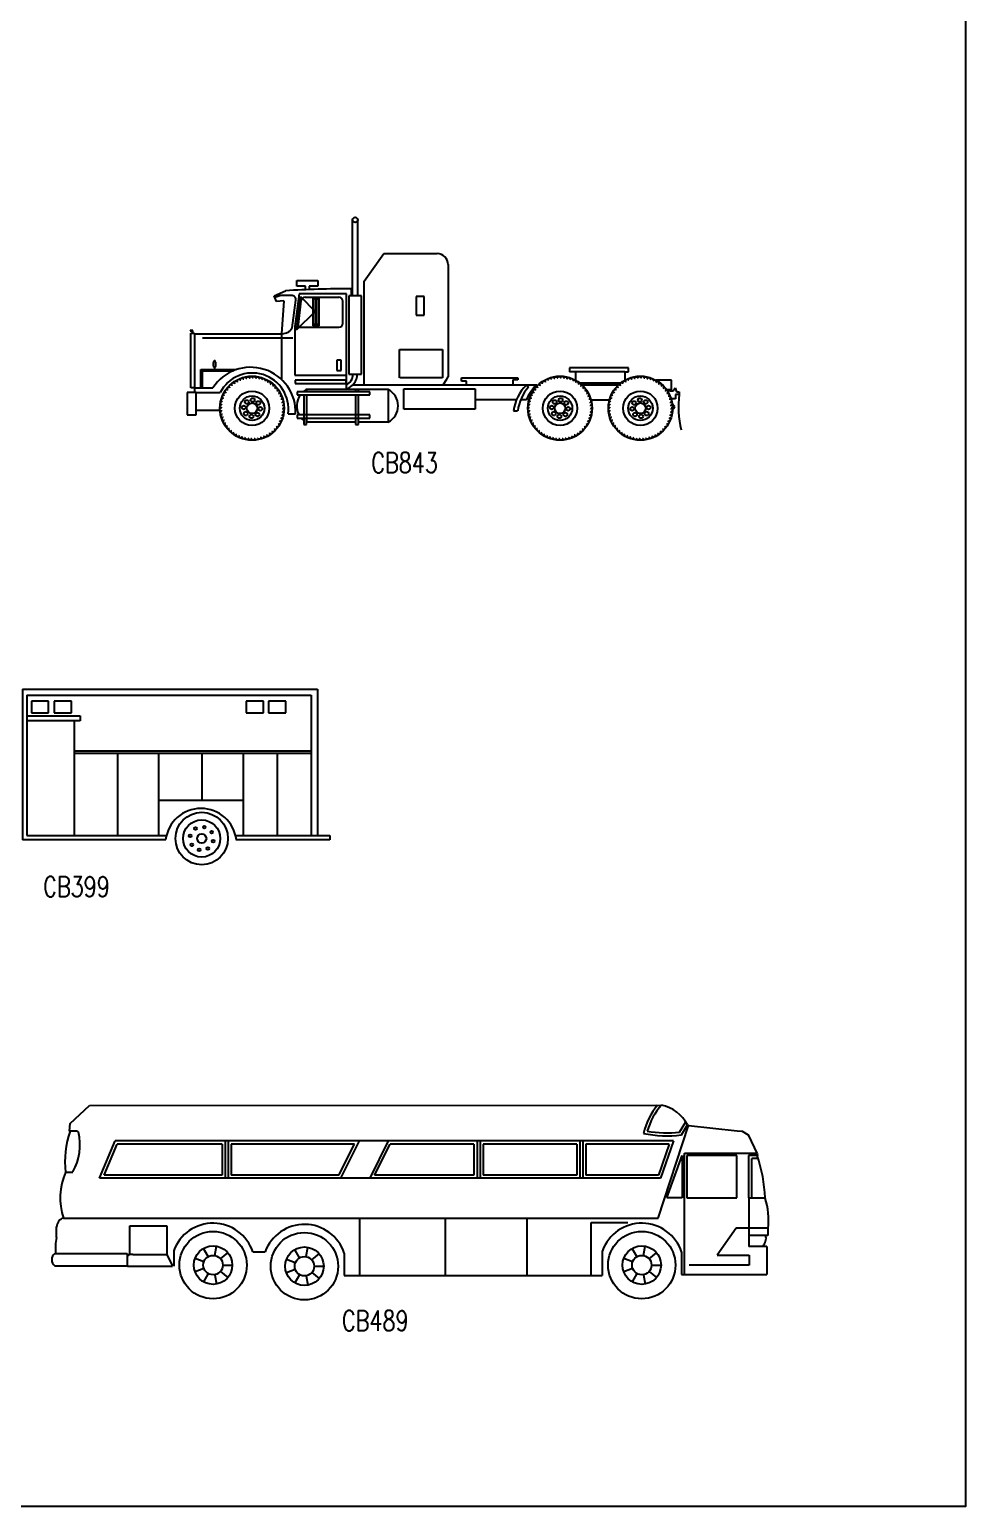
# Model space of a CAD drawing. Extents: x 2 to 154, y 3 to 64.
# Drawn here: x 84.99 to 102.28, y 2.8 to 30.09 of the extents above; entities that cross this region are included whole.
import ezdxf
from ezdxf.enums import TextEntityAlignment as Align

# ---------------------------------------------------------------- set-up
doc = ezdxf.new("R2010")
doc.units = 0
doc.header["$LTSCALE"] = 1000
doc.header["$MEASUREMENT"] = 0
doc.layers.get('0').update_dxf_attribs({"linetype": 'CONTINUOUS'})
doc.styles.add('L', font='ROMANS.SHX', dxfattribs={"height": 250})

# ---------------------------------------------------------------- blocks, each defined once
blk = doc.blocks.new('C45')
for p, q in [((1.499, 2.122), (1.499, 0.266)), ((1.499, 2.122), (5.134, 2.122)), ((1.554, 2.049), (5.053, 2.049)), ((1.554, 2.049), (1.554, 0.321)), ((5.053, 2.049), (5.053, 0.319)), ((5.134, 2.122), (5.134, 0.319)), ((0.908, 1.85), (0.908, 1.689)), ((0.975, 1.781), (0.908, 1.85)), ((1.068, 1.924), (1.068, 1.798)), ((1.311, 1.924), (1.068, 1.924)), ((1.309, 1.781), (1.376, 1.826)), ((1.311, 1.798), (1.311, 1.924)), ((1.376, 1.826), (1.376, 1.713)), ((1.609, 1.976), (1.609, 1.831)), ((1.822, 1.976), (1.609, 1.976)), ((1.609, 1.831), (1.822, 1.831)), ((1.822, 1.831), (1.822, 1.976)), ((1.891, 1.976), (1.891, 1.831)), ((2.104, 1.976), (1.891, 1.976)), ((1.891, 1.831), (2.104, 1.831)), ((2.104, 1.831), (2.104, 1.976)), ((4.253, 1.976), (4.253, 1.831)), ((4.466, 1.976), (4.253, 1.976)), ((4.253, 1.831), (4.466, 1.831)), ((4.466, 1.831), (4.466, 1.976)), ((4.741, 1.976), (4.528, 1.976)), ((4.528, 1.976), (4.528, 1.831)), ((4.528, 1.831), (4.741, 1.831)), ((4.741, 1.831), (4.741, 1.976)), ((0.422, 1.195), (0.804, 1.644)), ((0.792, 1.662), (0.804, 1.644)), ((0.973, 1.759), (0.908, 1.689)), ((1.216, 1.641), (0.922, 1.641)), ((1.311, 1.759), (0.973, 1.759)), ((1.309, 1.781), (0.975, 1.781)), ((1.068, 1.798), (1.311, 1.798)), ((1.311, 1.759), (1.376, 1.713)), ((1.464, 1.706), (1.464, 0.311)), ((1.554, 1.793), (2.209, 1.793)), ((2.209, 1.735), (1.554, 1.735)), ((2.137, 1.735), (2.137, 0.321)), ((2.209, 1.793), (2.209, 1.735)), ((0.834, 1.621), (0.499, 1.193)), ((0.583, 1.275), (0.862, 1.612)), ((0.814, 1.553), (0.814, 1.221)), ((1.294, 1.298), (1.294, 1.563)), ((0.612, 1.22), (0.583, 1.275)), ((2.137, 1.365), (5.053, 1.365)), ((2.137, 1.335), (5.053, 1.335)), ((2.67, 1.335), (2.67, 0.321)), ((3.175, 1.335), (3.175, 0.321)), ((3.71, 1.335), (3.71, 0.756)), ((4.218, 1.335), (4.218, 0.319)), ((4.635, 1.335), (4.635, 0.319)), ((-0.286, 0.983), (-0.135, 1.132)), ((-0.135, 1.132), (0.422, 1.195)), ((-0.131, 1.135), (-0.054, 1.189)), ((-0.054, 1.189), (0.374, 1.239)), ((0.374, 1.239), (0.414, 1.204)), ((1.068, 1.221), (0.612, 1.22)), ((0.612, 1.22), (1.216, 1.22)), ((-0.259, 0.586), (-0.286, 0.983)), ((3.175, 0.756), (4.218, 0.756)), ((-0.373, 0.618), (-0.344, 0.577)), ((-0.314, 0.592), (-0.346, 0.695)), ((-0.224, 0.495), (-0.235, 0.568)), ((0.593, 0.6), (1.418, 0.6)), ((-0.333, 0.54), (-0.319, 0.499)), ((-0.319, 0.499), (-0.318, 0.495)), ((-0.224, 0.495), (-0.318, 0.495)), ((0.537, 0.364), (0.537, 0.311)), ((1.464, 0.362), (0.537, 0.362)), ((1.464, 0.311), (0.537, 0.311)), ((3.263, 0.266), (1.499, 0.266)), ((1.554, 0.321), (3.272, 0.321)), ((4.124, 0.319), (5.285, 0.319)), ((5.285, 0.266), (4.128, 0.266)), ((5.285, 0.319), (5.285, 0.266))]:
    blk.add_line(p, q)
for points in [[(-0.043, 0.965), (1.412, 0.965)], [(-0.043, 0.9), (1.412, 0.9)]]:
    blk.add_lwpolyline(points)
for centre, radius in [((0.18, 0.341), 0.323), ((0.18, 0.341), 0.229), ((3.707, 0.283), 0.323), ((0.04, 0.373), 0.0166), ((0.104, 0.463), 0.0166), ((0.18, 0.341), 0.0569), ((0.212, 0.481), 0.0166), ((0.302, 0.417), 0.0166), ((3.707, 0.283), 0.229), ((3.63, 0.406), 0.0166), ((3.739, 0.424), 0.0166), ((3.829, 0.36), 0.0166), ((0.058, 0.265), 0.0166), ((0.148, 0.201), 0.0166), ((0.257, 0.219), 0.0166), ((0.321, 0.309), 0.0166), ((3.566, 0.316), 0.0166), ((3.585, 0.207), 0.0166), ((3.707, 0.283), 0.0569), ((3.847, 0.251), 0.0166), ((3.675, 0.143), 0.0166), ((3.783, 0.161), 0.0166)]:
    blk.add_circle(centre, radius)
for centre, radius, start, end in [((3.576, -1.503), 4.215, 131.3411, 139.428), ((1.285, -0.691), 2.404, 85.7395, 101.8485), ((0.922, 1.563), 0.0777, 90, 140.4062), ((1.216, 1.563), 0.0777, 0, 90), ((8.015, 0.737), 6.666, 171.73, 183.2051), ((1.281, 1.433), 0.0497, 77.1355, 218.8675), ((0.562, 1.131), 0.198, 26.834, 72.5912), ((1.287, 1.245), 0.0998, 116.7846, 194.1878), ((1.216, 1.298), 0.0777, 270, 0), ((1.2, 1.368), 0.0539, 321.1325, 38.8675), ((1.69, 0.941), 1.218, 168.0773, 194.0041), ((0.152, 0.405), 0.387, 353.8846, 166.5669), ((-0.343, 0.651), 0.0444, 93.891, 227.5934), ((-0.344, 0.555), 0.0185, 105.1742, 304.4454), ((-0.294, 0.514), 0.0801, 42.8588, 132.7715), ((0.266, 0.445), 0.316, 344.7576, 39.6271), ((3.698, 0.216), 0.438, 6.4945, 173.5055)]:
    blk.add_arc(centre, radius, start, end)
blk = doc.blocks.new('Cb399')
blk.add_blockref('C45', (-2.035, -0.029))
blk = doc.blocks.new('BORDER')
for p, q in [((1, 1), (0, 1)), ((0, 1), (0, 0)), ((1, 0), (1, 1)), ((0, 0), (1, 0))]:
    blk.add_line(p, q)
blk = doc.blocks.new('C47')
for p, q in [((-8.122, 2.143), (-7.884, 2.367)), ((-7.884, 2.367), (-0.839, 2.372)), ((-8.13, 2.05), (-8.122, 2.143)), ((-8.04, 2.05), (-8.13, 2.05)), ((-0.882, 0.98), (-0.507, 2.119)), ((-0.616, 2.039), (-0.54, 2.164)), ((-0.594, 2.004), (-0.519, 2.127)), ((-0.519, 2.127), (-0.507, 2.119)), ((-7.76, 1.473), (-7.566, 1.929)), ((-7.704, 1.51), (-7.541, 1.891)), ((-0.69, 1.929), (-7.566, 1.929)), ((-6.249, 1.891), (-7.541, 1.891)), ((-6.249, 1.891), (-6.249, 1.51)), ((-6.212, 1.929), (-6.212, 1.473)), ((-6.175, 1.929), (-6.175, 1.473)), ((-4.621, 1.891), (-6.138, 1.891)), ((-6.138, 1.891), (-6.138, 1.51)), ((-4.813, 1.51), (-4.621, 1.891)), ((-4.372, 1.51), (-4.182, 1.891)), ((-3.148, 1.891), (-4.182, 1.891)), ((-3.148, 1.891), (-3.148, 1.51)), ((-3.11, 1.929), (-3.11, 1.473)), ((-3.073, 1.929), (-3.073, 1.473)), ((-1.882, 1.891), (-3.036, 1.891)), ((-3.036, 1.891), (-3.036, 1.51)), ((-1.882, 1.891), (-1.882, 1.51)), ((-1.844, 1.929), (-1.844, 1.473)), ((-1.807, 1.929), (-1.807, 1.473)), ((-1.77, 1.891), (-1.77, 1.51)), ((-0.743, 1.891), (-1.77, 1.891)), ((-0.743, 1.891), (-0.877, 1.51)), ((-0.69, 1.929), (-0.851, 1.473)), ((-0.772, 1.227), (-0.586, 1.752)), ((-0.586, 1.752), (-0.586, 1.227)), ((-0.557, 1.78), (0.334, 1.78)), ((-0.557, 0.285), (-0.557, 1.78)), ((0.341, 1.752), (0.233, 1.752)), ((0.237, 1.227), (0.237, 1.752)), ((0.351, 1.714), (0.275, 1.714)), ((0.275, 1.227), (0.275, 1.714)), ((-0.851, 1.473), (-7.76, 1.473)), ((-6.249, 1.51), (-7.704, 1.51)), ((-4.813, 1.51), (-6.138, 1.51)), ((-3.148, 1.51), (-4.372, 1.51)), ((-1.882, 1.51), (-3.036, 1.51)), ((-0.877, 1.51), (-1.77, 1.51)), ((-0.586, 1.227), (-0.772, 1.227)), ((0.237, 1.228), (0.237, 0.63)), ((0.237, 1.227), (0.437, 1.227)), ((-8.204, 0.98), (-0.882, 0.98)), ((-4.554, 0.272), (-4.554, 0.981)), ((-3.498, 0.272), (-3.498, 0.981)), ((-2.493, 0.272), (-2.493, 0.981)), ((-1.707, 0.926), (-1.254, 0.926)), ((-1.707, 0.272), (-1.707, 0.926)), ((-8.289, 0.742), (-8.289, 0.87)), ((-7.384, 0.882), (-6.931, 0.882)), ((-7.384, 0.529), (-7.384, 0.882)), ((-6.931, 0.882), (-6.931, 0.531)), ((0.082, 0.853), (-0.155, 0.522)), ((0.472, 0.853), (0.082, 0.853)), ((0.47, 0.766), (0.24, 0.766)), ((0.47, 0.853), (0.47, 0.766)), ((-6.846, 0.577), (-6.846, 0.388)), ((-6.421, 0.505), (-6.479, 0.606)), ((-6.34, 0.519), (-6.32, 0.634)), ((-6.268, 0.478), (-6.179, 0.553)), ((-5.87, 0.562), (-5.721, 0.562)), ((-5.296, 0.49), (-5.354, 0.591)), ((-5.215, 0.504), (-5.195, 0.619)), ((-4.746, 0.547), (-4.746, 0.272)), ((-1.568, 0.577), (-1.568, 0.272)), ((-1.143, 0.505), (-1.201, 0.606)), ((-1.061, 0.519), (-1.041, 0.634)), ((-0.99, 0.478), (-0.901, 0.553)), ((-0.592, 0.562), (-0.592, 0.285)), ((0.456, 0.63), (0.237, 0.63)), ((0.456, 0.63), (0.456, 0.285)), ((-8.309, 0.543), (-7.417, 0.543)), ((-8.309, 0.39), (-7.417, 0.39)), ((-7.417, 0.543), (-7.417, 0.39)), ((-7.415, 0.386), (-6.862, 0.386)), ((-7.347, 0.531), (-6.931, 0.531)), ((-6.931, 0.531), (-6.862, 0.386)), ((-6.474, 0.442), (-6.583, 0.481)), ((-6.24, 0.4), (-6.124, 0.4)), ((-5.349, 0.427), (-5.458, 0.467)), ((-5.144, 0.463), (-5.054, 0.538)), ((-5.116, 0.386), (-4.999, 0.386)), ((-1.195, 0.442), (-1.305, 0.481)), ((-0.962, 0.4), (-0.845, 0.4)), ((0.24, 0.4), (-0.499, 0.4)), ((-0.155, 0.522), (0.24, 0.522)), ((0.24, 0.522), (0.24, 0.4)), ((-6.474, 0.359), (-6.583, 0.319)), ((-6.421, 0.296), (-6.479, 0.195)), ((-6.34, 0.282), (-6.32, 0.167)), ((-6.268, 0.323), (-6.179, 0.248)), ((-5.349, 0.345), (-5.458, 0.305)), ((-5.296, 0.282), (-5.354, 0.181)), ((-5.215, 0.267), (-5.195, 0.153)), ((-5.144, 0.308), (-5.054, 0.234)), ((-4.746, 0.272), (-1.568, 0.272)), ((-1.195, 0.359), (-1.305, 0.319)), ((-1.143, 0.296), (-1.201, 0.195)), ((-1.061, 0.282), (-1.041, 0.167)), ((-0.99, 0.323), (-0.901, 0.248)), ((-0.592, 0.285), (0.456, 0.285))]:
    blk.add_line(p, q)
for points in [[(-0.507, 2.119), (0.092, 2.056), (0.156, 2.051), (0.229, 2.006), (0.338, 1.772), (0.343, 1.752), (0.339, 1.752)], [(-4.56, 1.929), (-4.79, 1.473)], [(-4.205, 1.929), (-4.432, 1.473)], [(-8.177, 1.547), (-8.086, 1.547)]]:
    blk.add_lwpolyline(points)
for centre, radius in [((-6.361, 0.4), 0.415), ((-5.236, 0.386), 0.415), ((-1.082, 0.4), 0.415), ((-6.361, 0.4), 0.237), ((-5.236, 0.386), 0.237), ((-1.082, 0.4), 0.237), ((-6.361, 0.4), 0.12), ((-5.236, 0.386), 0.12), ((-1.082, 0.4), 0.12)]:
    blk.add_circle(centre, radius)
for centre, radius, start, end in [((-0.241, 1.837), 0.839, 140.4469, 167.3445), ((-0.241, 1.837), 0.802, 138.2058, 164.5851), ((-0.931, 1.921), 0.46, 26.5473, 78.5101), ((-7.066, 1.677), 1.119, 160.5167, 186.9505), ((-8.695, 1.883), 0.695, 331.1406, 12.8193), ((-8.042, 2.021), 0.0294, 34.3605, 87.5033), ((-0.776, 3.415), 1.422, 258.4574, 277.3491), ((-0.776, 3.415), 1.385, 260.0706, 276.6115), ((-1.424, 1.148), 1.863, 2.4324, 18.9171), ((-7.471, 1.225), 0.773, 155.875, 198.5134), ((-0.467, 0.954), 0.945, 353.824, 16.7492), ((-8.168, 0.864), 0.121, 107.1508, 177.4684), ((-6.361, 0.4), 0.516, 18.2265, 160.0524), ((-1.082, 0.4), 0.516, 18.2265, 160.0524), ((-7.807, 0.627), 0.496, 166.6263, 189.6808), ((-5.236, 0.386), 0.516, 18.2265, 160.0524), ((0.292, 0.736), 0.156, 317.2971, 11.2935), ((-8.252, 0.467), 0.0956, 126.644, 233.356), ((-7.363, 0.451), 0.0814, 78.6869, 131.842)]:
    blk.add_arc(centre, radius, start, end)
at = {"xscale": 0.6177901366725639, "yscale": 0.5248684081407836, "zscale": 0.6177901366725639}
blk.add_blockref('BORDER', (-0.528, 1.227), dxfattribs=at)
blk = doc.blocks.new('Cb489')
blk.add_blockref('C47', (7.476, -0.057))
blk = doc.blocks.new('C49')
for p, q in [((1.852, 2.729), (1.853, 2.729)), ((1.852, 1.794), (1.852, 2.729)), ((1.915, 2.729), (1.916, 2.729)), ((1.916, 1.793), (1.916, 2.729)), ((1.995, 1.974), (2.238, 2.313)), ((2.238, 2.313), (2.893, 2.313)), ((3.029, 2.177), (3.029, 0.795)), ((0.889, 1.791), (1.025, 1.855)), ((1.168, 1.98), (1.423, 1.98)), ((1.168, 1.912), (1.168, 1.98)), ((1.274, 1.912), (1.168, 1.912)), ((1.274, 1.869), (1.274, 1.912)), ((1.318, 1.91), (1.318, 1.869)), ((1.423, 1.91), (1.318, 1.91)), ((1.423, 1.98), (1.423, 1.91)), ((1.834, 1.88), (1.834, 1.793)), ((1.995, 0.694), (1.995, 1.974)), ((0.915, 1.723), (0.889, 1.791)), ((1.008, 1.731), (0.915, 1.723)), ((1.008, 1.731), (0.976, 1.325)), ((1.093, 1.798), (0.994, 1.798)), ((1.107, 1.4), (1.155, 1.74)), ((1.196, 1.818), (1.143, 1.413)), ((1.212, 1.785), (1.163, 1.374)), ((1.183, 1.404), (1.219, 1.731)), ((1.776, 1.818), (1.196, 1.818)), ((1.212, 1.785), (1.391, 1.598)), ((1.685, 1.774), (1.267, 1.774)), ((1.391, 1.75), (1.362, 1.765)), ((1.411, 1.75), (1.442, 1.765)), ((1.733, 1.454), (1.733, 1.726)), ((1.776, 0.638), (1.776, 1.818)), ((1.962, 1.793), (1.808, 1.793)), ((1.808, 1.793), (1.808, 0.828)), ((1.962, 0.828), (1.962, 1.793)), ((2.637, 1.783), (2.637, 1.554)), ((2.735, 1.783), (2.637, 1.783)), ((2.735, 1.554), (2.735, 1.783)), ((2.637, 1.554), (2.735, 1.554)), ((-0.149, 1.366), (-0.149, 1.36)), ((-0.116, 1.366), (-0.149, 1.366)), ((-0.149, 1.36), (-0.122, 1.36)), ((-0.139, 1.331), (-0.095, 1.331)), ((-0.139, 0.657), (-0.139, 1.331)), ((-0.122, 1.36), (-0.122, 1.331)), ((-0.116, 1.331), (-0.116, 1.366)), ((-0.095, 1.331), (-0.095, 0.6)), ((-0.095, 1.325), (0.976, 1.325)), ((0.003, 1.277), (1.118, 1.277)), ((0.976, 1.325), (0.976, 0.763)), ((1.143, 1.413), (1.143, 0.815)), ((1.188, 1.405), (1.685, 1.405)), ((1.362, 1.423), (1.391, 1.447)), ((1.411, 1.447), (1.442, 1.423)), ((2.429, 1.131), (2.961, 1.131)), ((2.429, 0.784), (2.429, 1.131)), ((2.961, 1.131), (2.961, 0.784)), ((-0.014, 0.883), (0.418, 0.883)), ((-0.014, 0.66), (-0.014, 0.883)), ((0.003, 0.87), (0.385, 0.87)), ((0.003, 0.658), (0.003, 0.87)), ((0.153, 0.906), (0.153, 0.882)), ((1.143, 0.815), (1.776, 0.815)), ((1.773, 0.753), (1.146, 0.753)), ((1.146, 0.753), (1.146, 0.713)), ((1.773, 0.713), (1.773, 0.753)), ((1.808, 0.828), (1.962, 0.828)), ((2.961, 0.784), (2.433, 0.784)), ((2.97, 0.694), (3.015, 0.765)), ((3.015, 0.765), (3.029, 0.795)), ((3.194, 0.784), (3.888, 0.784)), ((3.194, 0.741), (3.194, 0.784)), ((3.255, 0.741), (3.194, 0.741)), ((3.255, 0.696), (3.255, 0.741)), ((3.824, 0.759), (3.824, 0.694)), ((3.888, 0.759), (3.824, 0.759)), ((3.888, 0.784), (3.888, 0.759)), ((4.525, 0.904), (4.525, 0.857)), ((5.252, 0.904), (4.525, 0.904)), ((5.205, 0.857), (4.525, 0.857)), ((4.598, 0.857), (4.598, 0.753)), ((5.205, 0.857), (5.252, 0.857)), ((5.205, 0.857), (5.205, 0.753)), ((5.252, 0.857), (5.252, 0.904)), ((5.78, 0.752), (5.589, 0.752)), ((5.78, 0.636), (5.78, 0.752)), ((-0.185, 0.6), (-0.185, 0.327)), ((-0.075, 0.6), (-0.185, 0.6)), ((-0.095, 0.657), (-0.139, 0.657)), ((-0.075, 0.327), (-0.075, 0.6)), ((0.298, 0.641), (0.33, 0.676)), ((1.146, 0.713), (1.773, 0.713)), ((2.067, 0.61), (1.172, 0.61)), ((1.172, 0.61), (1.172, 0.571)), ((1.172, 0.571), (2.067, 0.571)), ((1.251, 0.615), (1.251, 0.61)), ((1.251, 0.571), (1.251, 0.207)), ((1.286, 0.638), (1.286, 0.61)), ((2.291, 0.638), (1.286, 0.638)), ((1.286, 0.571), (1.286, 0.235)), ((1.854, 0.694), (4.123, 0.694)), ((1.889, 0.638), (1.889, 0.61)), ((1.889, 0.571), (1.889, 0.207)), ((1.924, 0.61), (1.924, 0.638)), ((1.924, 0.207), (1.924, 0.571)), ((2.067, 0.571), (2.067, 0.61)), ((2.291, 0.638), (2.291, 0.235)), ((2.483, 0.397), (2.483, 0.647)), ((2.483, 0.647), (3.361, 0.647)), ((3.361, 0.647), (3.361, 0.397)), ((3.993, 0.694), (4.02, 0.669)), ((4.089, 0.641), (4.121, 0.676)), ((4.645, 0.722), (5.159, 0.722)), ((4.678, 0.694), (5.126, 0.694)), ((5.079, 0.641), (5.111, 0.676)), ((5.78, 0.636), (5.719, 0.636)), ((5.756, 0.636), (5.756, 0.621)), ((5.756, 0.621), (5.799, 0.621)), ((5.799, 0.621), (5.825, 0.661)), ((5.825, 0.661), (5.841, 0.609)), ((5.83, 0.576), (5.83, 0.525)), ((5.875, 0.576), (5.83, 0.576)), ((5.841, 0.609), (5.875, 0.609)), ((5.875, 0.609), (5.875, 0.576)), ((3.361, 0.397), (2.483, 0.397)), ((3.87, 0.51), (3.361, 0.51)), ((3.835, 0.375), (3.885, 0.375)), ((3.993, 0.51), (3.92, 0.51)), ((4.788, 0.51), (5.016, 0.51)), ((5.83, 0.525), (5.775, 0.525)), ((5.822, 0.427), (5.787, 0.464)), ((5.809, 0.402), (5.791, 0.402)), ((5.809, 0.402), (5.822, 0.427)), ((-0.185, 0.327), (-0.075, 0.327)), ((1.172, 0.325), (1.172, 0.285)), ((2.067, 0.325), (1.172, 0.325)), ((1.172, 0.285), (2.067, 0.285)), ((1.251, 0.207), (1.286, 0.207)), ((1.286, 0.207), (1.286, 0.285)), ((1.889, 0.235), (1.286, 0.235)), ((1.889, 0.207), (1.924, 0.207)), ((2.291, 0.235), (1.924, 0.235)), ((2.067, 0.285), (2.067, 0.325))]:
    blk.add_line(p, q)
for points in [[(1.163, 1.374), (1.391, 1.598)], [(0.422, 0.734), (0.418, 0.743), (0.428, 0.747), (0.432, 0.738), (0.439, 0.741)], [(0.458, 0.752), (0.455, 0.762), (0.465, 0.765), (0.468, 0.756), (0.475, 0.758)], [(0.494, 0.767), (0.492, 0.777), (0.503, 0.779), (0.505, 0.769), (0.512, 0.771)], [(0.533, 0.778), (0.532, 0.787), (0.543, 0.789), (0.544, 0.779), (0.551, 0.78)], [(0.572, 0.784), (0.572, 0.794), (0.583, 0.794), (0.583, 0.784), (0.59, 0.784)], [(0.611, 0.787), (0.612, 0.797), (0.623, 0.795), (0.622, 0.786), (0.63, 0.785)], [(0.651, 0.785), (0.653, 0.795), (0.664, 0.792), (0.662, 0.783), (0.669, 0.781)], [(0.69, 0.779), (0.693, 0.789), (0.704, 0.785), (0.701, 0.776), (0.708, 0.774)], [(0.729, 0.769), (0.733, 0.778), (0.743, 0.774), (0.739, 0.765), (0.745, 0.762)], [(0.766, 0.756), (0.771, 0.764), (0.78, 0.759), (0.775, 0.75), (0.782, 0.747)], [(0.802, 0.738), (0.807, 0.746), (0.816, 0.739), (0.81, 0.732), (0.816, 0.727)], [(4.214, 0.734), (4.21, 0.743), (4.22, 0.747), (4.224, 0.738), (4.231, 0.741)], [(4.249, 0.752), (4.246, 0.762), (4.257, 0.765), (4.26, 0.756), (4.267, 0.758)], [(4.286, 0.767), (4.284, 0.777), (4.295, 0.779), (4.297, 0.769), (4.304, 0.771)], [(4.324, 0.778), (4.323, 0.787), (4.334, 0.789), (4.335, 0.779), (4.342, 0.78)], [(4.363, 0.784), (4.363, 0.794), (4.374, 0.794), (4.374, 0.784), (4.382, 0.784)], [(4.403, 0.787), (4.404, 0.797), (4.415, 0.795), (4.414, 0.786), (4.421, 0.785)], [(4.443, 0.785), (4.445, 0.795), (4.455, 0.792), (4.453, 0.783), (4.461, 0.781)], [(4.482, 0.779), (4.485, 0.789), (4.495, 0.785), (4.492, 0.776), (4.499, 0.774)], [(4.52, 0.769), (4.524, 0.778), (4.534, 0.774), (4.53, 0.765), (4.537, 0.762)], [(4.558, 0.756), (4.562, 0.764), (4.572, 0.759), (4.567, 0.75), (4.573, 0.747)], [(4.593, 0.738), (4.599, 0.746), (4.608, 0.739), (4.602, 0.732), (4.608, 0.727)], [(5.204, 0.734), (5.2, 0.743), (5.21, 0.747), (5.214, 0.738), (5.22, 0.741)], [(5.239, 0.752), (5.236, 0.762), (5.246, 0.765), (5.249, 0.756), (5.256, 0.758)], [(5.276, 0.767), (5.274, 0.777), (5.284, 0.779), (5.286, 0.769), (5.294, 0.771)], [(5.314, 0.778), (5.313, 0.787), (5.324, 0.789), (5.325, 0.779), (5.332, 0.78)], [(5.353, 0.784), (5.353, 0.794), (5.364, 0.794), (5.364, 0.784), (5.371, 0.784)], [(5.393, 0.787), (5.394, 0.797), (5.405, 0.795), (5.404, 0.786), (5.411, 0.785)], [(5.432, 0.785), (5.434, 0.795), (5.445, 0.792), (5.443, 0.783), (5.45, 0.781)], [(5.472, 0.779), (5.475, 0.789), (5.485, 0.785), (5.482, 0.776), (5.489, 0.774)], [(5.51, 0.769), (5.514, 0.778), (5.524, 0.774), (5.52, 0.765), (5.527, 0.762)], [(5.547, 0.756), (5.552, 0.764), (5.562, 0.759), (5.557, 0.75), (5.563, 0.747)], [(5.583, 0.738), (5.589, 0.746), (5.597, 0.739), (5.592, 0.732), (5.598, 0.727)], [(-0.092, 0.66), (0.132, 0.66)], [(-0.075, 0.6), (0.222, 0.6)], [(0.267, 0.558), (0.259, 0.563), (0.264, 0.573), (0.273, 0.568), (0.277, 0.574)], [(0.285, 0.594), (0.277, 0.599), (0.284, 0.608), (0.291, 0.603), (0.296, 0.609)], [(0.306, 0.627), (0.299, 0.634), (0.306, 0.642), (0.314, 0.635), (0.319, 0.641)], [(0.331, 0.658), (0.324, 0.666), (0.333, 0.673), (0.339, 0.666), (0.345, 0.671)], [(0.359, 0.687), (0.353, 0.695), (0.362, 0.701), (0.368, 0.693), (0.374, 0.697)], [(0.389, 0.712), (0.384, 0.72), (0.394, 0.726), (0.399, 0.718), (0.405, 0.721)], [(0.835, 0.717), (0.842, 0.724), (0.85, 0.717), (0.843, 0.709), (0.849, 0.704)], [(0.866, 0.692), (0.873, 0.699), (0.881, 0.69), (0.873, 0.684), (0.878, 0.678)], [(0.895, 0.664), (0.902, 0.67), (0.909, 0.661), (0.901, 0.655), (0.905, 0.65)], [(0.92, 0.634), (0.928, 0.639), (0.934, 0.629), (0.925, 0.624), (0.929, 0.618)], [(0.942, 0.601), (0.951, 0.605), (0.955, 0.595), (0.946, 0.591), (0.949, 0.584)], [(0.96, 0.566), (0.969, 0.569), (0.973, 0.558), (0.964, 0.555), (0.966, 0.548)], [(4.059, 0.558), (4.051, 0.563), (4.056, 0.573), (4.065, 0.568), (4.068, 0.574)], [(4.077, 0.594), (4.069, 0.599), (4.075, 0.608), (4.083, 0.603), (4.087, 0.609)], [(4.098, 0.627), (4.091, 0.634), (4.098, 0.642), (4.105, 0.635), (4.11, 0.641)], [(4.123, 0.658), (4.116, 0.666), (4.124, 0.673), (4.131, 0.666), (4.136, 0.671)], [(4.15, 0.687), (4.145, 0.695), (4.153, 0.701), (4.159, 0.693), (4.165, 0.697)], [(4.181, 0.712), (4.176, 0.72), (4.186, 0.726), (4.19, 0.718), (4.197, 0.721)], [(4.627, 0.717), (4.633, 0.724), (4.641, 0.717), (4.635, 0.709), (4.64, 0.704)], [(4.658, 0.692), (4.665, 0.699), (4.672, 0.69), (4.665, 0.684), (4.67, 0.678)], [(4.686, 0.664), (4.694, 0.67), (4.7, 0.661), (4.693, 0.655), (4.697, 0.65)], [(4.711, 0.634), (4.72, 0.639), (4.725, 0.629), (4.717, 0.624), (4.721, 0.618)], [(4.733, 0.601), (4.742, 0.605), (4.747, 0.595), (4.738, 0.591), (4.741, 0.584)], [(4.752, 0.566), (4.761, 0.569), (4.764, 0.558), (4.755, 0.555), (4.757, 0.548)], [(5.049, 0.558), (5.04, 0.563), (5.046, 0.573), (5.054, 0.568), (5.058, 0.574)], [(5.066, 0.594), (5.058, 0.599), (5.065, 0.608), (5.073, 0.603), (5.077, 0.609)], [(5.088, 0.627), (5.08, 0.634), (5.088, 0.642), (5.095, 0.635), (5.1, 0.641)], [(5.112, 0.658), (5.106, 0.666), (5.114, 0.673), (5.12, 0.666), (5.126, 0.671)], [(5.14, 0.687), (5.134, 0.695), (5.143, 0.701), (5.149, 0.693), (5.155, 0.697)], [(5.171, 0.712), (5.166, 0.72), (5.175, 0.726), (5.18, 0.718), (5.186, 0.721)], [(5.616, 0.717), (5.623, 0.724), (5.631, 0.717), (5.624, 0.709), (5.63, 0.704)], [(5.647, 0.692), (5.655, 0.699), (5.662, 0.69), (5.655, 0.684), (5.66, 0.678)], [(5.676, 0.664), (5.684, 0.67), (5.69, 0.661), (5.682, 0.655), (5.687, 0.65)], [(5.701, 0.634), (5.71, 0.639), (5.715, 0.629), (5.707, 0.624), (5.71, 0.618)], [(5.723, 0.601), (5.732, 0.605), (5.736, 0.595), (5.728, 0.591), (5.731, 0.584)], [(5.741, 0.566), (5.751, 0.569), (5.754, 0.558), (5.745, 0.555), (5.747, 0.548)], [(-0.075, 0.383), (0.222, 0.383)], [(0.236, 0.404), (0.227, 0.405), (0.228, 0.416), (0.237, 0.415), (0.238, 0.422)], [(0.238, 0.443), (0.228, 0.445), (0.231, 0.456), (0.24, 0.454), (0.242, 0.461)], [(0.239, 0.364), (0.229, 0.364), (0.229, 0.375), (0.239, 0.375), (0.239, 0.382)], [(0.244, 0.483), (0.234, 0.486), (0.238, 0.496), (0.247, 0.493), (0.249, 0.5)], [(0.254, 0.521), (0.245, 0.525), (0.249, 0.535), (0.258, 0.531), (0.261, 0.538)], [(0.975, 0.529), (0.984, 0.531), (0.987, 0.52), (0.977, 0.518), (0.979, 0.511)], [(0.985, 0.49), (0.995, 0.491), (0.996, 0.48), (0.987, 0.479), (0.987, 0.472)], [(0.993, 0.372), (1.002, 0.37), (1, 0.359), (0.991, 0.361), (0.989, 0.354)], [(0.992, 0.451), (1.002, 0.451), (1.002, 0.44), (0.992, 0.44), (0.992, 0.433)], [(0.995, 0.412), (1.004, 0.411), (1.003, 0.4), (0.993, 0.401), (0.993, 0.393)], [(4.028, 0.404), (4.018, 0.405), (4.019, 0.416), (4.029, 0.415), (4.03, 0.422)], [(4.03, 0.443), (4.02, 0.445), (4.022, 0.456), (4.032, 0.454), (4.033, 0.461)], [(4.03, 0.364), (4.021, 0.364), (4.021, 0.375), (4.03, 0.375), (4.03, 0.382)], [(4.035, 0.483), (4.026, 0.486), (4.029, 0.496), (4.039, 0.493), (4.041, 0.5)], [(4.045, 0.521), (4.036, 0.525), (4.041, 0.535), (4.05, 0.531), (4.053, 0.538)], [(4.766, 0.529), (4.776, 0.531), (4.778, 0.52), (4.769, 0.518), (4.77, 0.511)], [(4.777, 0.49), (4.787, 0.491), (4.788, 0.48), (4.778, 0.479), (4.779, 0.472)], [(4.785, 0.372), (4.794, 0.37), (4.792, 0.359), (4.782, 0.361), (4.781, 0.354)], [(4.784, 0.451), (4.793, 0.451), (4.793, 0.44), (4.784, 0.44), (4.784, 0.433)], [(4.786, 0.412), (4.796, 0.411), (4.795, 0.4), (4.785, 0.401), (4.784, 0.393)], [(5.018, 0.404), (5.008, 0.405), (5.009, 0.416), (5.019, 0.415), (5.019, 0.422)], [(5.019, 0.443), (5.01, 0.445), (5.012, 0.456), (5.021, 0.454), (5.023, 0.461)], [(5.02, 0.364), (5.01, 0.364), (5.01, 0.375), (5.02, 0.375), (5.02, 0.382)], [(5.025, 0.483), (5.016, 0.486), (5.019, 0.496), (5.028, 0.493), (5.031, 0.5)], [(5.035, 0.521), (5.026, 0.525), (5.03, 0.535), (5.039, 0.531), (5.042, 0.538)], [(5.756, 0.529), (5.766, 0.531), (5.768, 0.52), (5.758, 0.518), (5.76, 0.511)], [(5.767, 0.49), (5.776, 0.491), (5.778, 0.48), (5.768, 0.479), (5.769, 0.472)], [(5.774, 0.372), (5.784, 0.37), (5.781, 0.359), (5.772, 0.361), (5.77, 0.354)], [(5.773, 0.451), (5.783, 0.451), (5.783, 0.44), (5.773, 0.44), (5.773, 0.433)], [(5.776, 0.412), (5.786, 0.411), (5.784, 0.4), (5.775, 0.401), (5.774, 0.393)], [(0.245, 0.325), (0.236, 0.324), (0.234, 0.335), (0.244, 0.336), (0.243, 0.343)], [(0.256, 0.287), (0.246, 0.285), (0.244, 0.295), (0.254, 0.297), (0.252, 0.305)], [(0.271, 0.25), (0.261, 0.247), (0.258, 0.257), (0.267, 0.26), (0.265, 0.267)], [(0.289, 0.215), (0.28, 0.211), (0.276, 0.221), (0.285, 0.225), (0.282, 0.231)], [(0.311, 0.182), (0.303, 0.177), (0.297, 0.186), (0.306, 0.191), (0.302, 0.197)], [(0.925, 0.188), (0.932, 0.181), (0.924, 0.173), (0.917, 0.18), (0.912, 0.174)], [(0.946, 0.222), (0.954, 0.216), (0.947, 0.207), (0.939, 0.213), (0.935, 0.207)], [(0.963, 0.257), (0.972, 0.252), (0.966, 0.243), (0.958, 0.248), (0.954, 0.241)], [(0.977, 0.294), (0.986, 0.29), (0.982, 0.28), (0.973, 0.284), (0.97, 0.278)], [(0.987, 0.333), (0.996, 0.33), (0.993, 0.319), (0.984, 0.322), (0.981, 0.315)], [(1.059, 0.339), (1.151, 0.339)], [(4.037, 0.325), (4.027, 0.324), (4.026, 0.335), (4.036, 0.336), (4.035, 0.343)], [(4.048, 0.287), (4.038, 0.285), (4.036, 0.295), (4.045, 0.297), (4.044, 0.305)], [(4.062, 0.25), (4.053, 0.247), (4.05, 0.257), (4.059, 0.26), (4.057, 0.267)], [(4.081, 0.215), (4.072, 0.211), (4.067, 0.221), (4.076, 0.225), (4.073, 0.231)], [(4.103, 0.182), (4.094, 0.177), (4.089, 0.186), (4.097, 0.191), (4.093, 0.197)], [(4.716, 0.188), (4.723, 0.181), (4.716, 0.173), (4.709, 0.18), (4.704, 0.174)], [(4.737, 0.222), (4.745, 0.216), (4.739, 0.207), (4.731, 0.213), (4.727, 0.207)], [(4.755, 0.257), (4.764, 0.252), (4.758, 0.243), (4.75, 0.248), (4.746, 0.241)], [(4.769, 0.294), (4.778, 0.29), (4.773, 0.28), (4.764, 0.284), (4.761, 0.278)], [(4.779, 0.333), (4.788, 0.33), (4.785, 0.319), (4.775, 0.322), (4.773, 0.315)], [(5.027, 0.325), (5.017, 0.324), (5.016, 0.335), (5.025, 0.336), (5.025, 0.343)], [(5.037, 0.287), (5.028, 0.285), (5.025, 0.295), (5.035, 0.297), (5.034, 0.305)], [(5.052, 0.25), (5.043, 0.247), (5.039, 0.257), (5.049, 0.26), (5.046, 0.267)], [(5.07, 0.215), (5.061, 0.211), (5.057, 0.221), (5.066, 0.225), (5.063, 0.231)], [(5.092, 0.182), (5.084, 0.177), (5.078, 0.186), (5.087, 0.191), (5.083, 0.197)], [(5.706, 0.188), (5.713, 0.181), (5.706, 0.173), (5.698, 0.18), (5.694, 0.174)], [(5.727, 0.222), (5.735, 0.216), (5.729, 0.207), (5.721, 0.213), (5.716, 0.207)], [(5.745, 0.257), (5.753, 0.252), (5.748, 0.243), (5.739, 0.248), (5.736, 0.241)], [(5.759, 0.294), (5.767, 0.29), (5.763, 0.28), (5.754, 0.284), (5.751, 0.278)], [(5.768, 0.333), (5.778, 0.33), (5.774, 0.319), (5.765, 0.322), (5.763, 0.315)], [(0.336, 0.151), (0.328, 0.145), (0.322, 0.154), (0.33, 0.16), (0.326, 0.166)], [(0.365, 0.123), (0.357, 0.117), (0.35, 0.125), (0.357, 0.131), (0.352, 0.137)], [(0.396, 0.099), (0.389, 0.091), (0.381, 0.099), (0.388, 0.106), (0.382, 0.111)], [(0.429, 0.077), (0.424, 0.069), (0.415, 0.076), (0.42, 0.084), (0.414, 0.088)], [(0.465, 0.06), (0.46, 0.051), (0.45, 0.057), (0.455, 0.065), (0.449, 0.069)], [(0.502, 0.046), (0.498, 0.037), (0.488, 0.041), (0.492, 0.05), (0.485, 0.053)], [(0.54, 0.036), (0.537, 0.027), (0.527, 0.03), (0.53, 0.039), (0.523, 0.042)], [(0.58, 0.03), (0.578, 0.021), (0.567, 0.023), (0.569, 0.032), (0.562, 0.034)], [(0.619, 0.028), (0.618, 0.019), (0.607, 0.02), (0.608, 0.03), (0.601, 0.03)], [(0.659, 0.031), (0.659, 0.021), (0.648, 0.021), (0.648, 0.031), (0.641, 0.031)], [(0.698, 0.038), (0.699, 0.028), (0.688, 0.027), (0.687, 0.036), (0.68, 0.036)], [(0.736, 0.048), (0.738, 0.039), (0.728, 0.036), (0.726, 0.046), (0.718, 0.044)], [(0.773, 0.063), (0.776, 0.054), (0.766, 0.05), (0.763, 0.059), (0.756, 0.057)], [(0.808, 0.081), (0.812, 0.072), (0.802, 0.068), (0.798, 0.077), (0.792, 0.074)], [(0.842, 0.103), (0.846, 0.095), (0.837, 0.089), (0.832, 0.098), (0.826, 0.094)], [(0.872, 0.129), (0.878, 0.121), (0.869, 0.114), (0.863, 0.122), (0.857, 0.118)], [(0.9, 0.157), (0.906, 0.15), (0.898, 0.142), (0.892, 0.15), (0.886, 0.145)], [(4.128, 0.151), (4.12, 0.145), (4.114, 0.154), (4.121, 0.16), (4.117, 0.166)], [(4.156, 0.123), (4.149, 0.117), (4.142, 0.125), (4.149, 0.131), (4.144, 0.137)], [(4.187, 0.099), (4.181, 0.091), (4.173, 0.099), (4.179, 0.106), (4.174, 0.111)], [(4.221, 0.077), (4.215, 0.069), (4.206, 0.076), (4.212, 0.084), (4.206, 0.088)], [(4.256, 0.06), (4.252, 0.051), (4.242, 0.057), (4.247, 0.065), (4.241, 0.069)], [(4.294, 0.046), (4.29, 0.037), (4.28, 0.041), (4.284, 0.05), (4.277, 0.053)], [(4.332, 0.036), (4.329, 0.027), (4.319, 0.03), (4.322, 0.039), (4.315, 0.042)], [(4.371, 0.03), (4.369, 0.021), (4.359, 0.023), (4.361, 0.032), (4.353, 0.034)], [(4.411, 0.028), (4.41, 0.019), (4.399, 0.02), (4.4, 0.03), (4.393, 0.03)], [(4.451, 0.031), (4.451, 0.021), (4.44, 0.021), (4.44, 0.031), (4.432, 0.031)], [(4.49, 0.038), (4.491, 0.028), (4.48, 0.027), (4.479, 0.036), (4.472, 0.036)], [(4.528, 0.048), (4.53, 0.039), (4.519, 0.036), (4.517, 0.046), (4.51, 0.044)], [(4.565, 0.063), (4.568, 0.054), (4.557, 0.05), (4.554, 0.059), (4.548, 0.057)], [(4.6, 0.081), (4.604, 0.072), (4.594, 0.068), (4.59, 0.077), (4.583, 0.074)], [(4.633, 0.103), (4.638, 0.095), (4.629, 0.089), (4.624, 0.098), (4.617, 0.094)], [(4.664, 0.129), (4.669, 0.121), (4.661, 0.114), (4.655, 0.122), (4.649, 0.118)], [(4.691, 0.157), (4.698, 0.15), (4.69, 0.142), (4.683, 0.15), (4.678, 0.145)], [(5.118, 0.151), (5.11, 0.145), (5.103, 0.154), (5.111, 0.16), (5.107, 0.166)], [(5.146, 0.123), (5.139, 0.117), (5.131, 0.125), (5.139, 0.131), (5.134, 0.137)], [(5.177, 0.099), (5.171, 0.091), (5.162, 0.099), (5.169, 0.106), (5.163, 0.111)], [(5.211, 0.077), (5.205, 0.069), (5.196, 0.076), (5.202, 0.084), (5.196, 0.088)], [(5.246, 0.06), (5.241, 0.051), (5.232, 0.057), (5.237, 0.065), (5.23, 0.069)], [(5.283, 0.046), (5.279, 0.037), (5.269, 0.041), (5.273, 0.05), (5.267, 0.053)], [(5.322, 0.036), (5.319, 0.027), (5.308, 0.03), (5.311, 0.039), (5.304, 0.042)], [(5.361, 0.03), (5.359, 0.021), (5.348, 0.023), (5.35, 0.032), (5.343, 0.034)], [(5.401, 0.028), (5.4, 0.019), (5.389, 0.02), (5.39, 0.03), (5.383, 0.03)], [(5.44, 0.031), (5.44, 0.021), (5.429, 0.021), (5.429, 0.031), (5.422, 0.031)], [(5.479, 0.038), (5.48, 0.028), (5.47, 0.027), (5.469, 0.036), (5.461, 0.036)], [(5.518, 0.048), (5.52, 0.039), (5.509, 0.036), (5.507, 0.046), (5.5, 0.044)], [(5.555, 0.063), (5.558, 0.054), (5.547, 0.05), (5.544, 0.059), (5.537, 0.057)], [(5.59, 0.081), (5.594, 0.072), (5.584, 0.068), (5.58, 0.077), (5.573, 0.074)], [(5.623, 0.103), (5.628, 0.095), (5.618, 0.089), (5.613, 0.098), (5.607, 0.094)], [(5.653, 0.129), (5.659, 0.121), (5.65, 0.114), (5.645, 0.122), (5.639, 0.118)], [(5.681, 0.157), (5.688, 0.15), (5.68, 0.142), (5.673, 0.15), (5.668, 0.145)]]:
    blk.add_lwpolyline(points)
blk.add_lwpolyline([(0.136, 0.95, 0.041072), (0.137, 0.932, 0.054131), (0.141, 0.919, 0.097163), (0.147, 0.909, 0.203453), (0.153, 0.906, 0.203453), (0.159, 0.909, 0.097163), (0.165, 0.919, 0.054131), (0.169, 0.932, 0.041072), (0.17, 0.95, 0.041072), (0.169, 0.967, 0.054131), (0.165, 0.98, 0.097163), (0.159, 0.991, 0.203453), (0.153, 0.993, 0.203453), (0.147, 0.991, 0.097163), (0.141, 0.98, 0.054131), (0.137, 0.967, 0.041072)], format="xyb", close=True)
for centre, radius in [((1.884, 2.729), 0.0312), ((0.615, 0.408), 0.395), ((4.407, 0.408), 0.395), ((5.397, 0.408), 0.395), ((0.615, 0.408), 0.212), ((0.615, 0.408), 0.151), ((4.407, 0.408), 0.212), ((4.407, 0.408), 0.151), ((5.397, 0.408), 0.212), ((5.397, 0.408), 0.151), ((0.514, 0.416), 0.0237), ((0.538, 0.342), 0.0237), ((0.55, 0.485), 0.0237), ((0.615, 0.408), 0.0648), ((0.623, 0.509), 0.0237), ((0.692, 0.473), 0.0237), ((0.716, 0.4), 0.0237), ((4.306, 0.416), 0.0237), ((4.33, 0.342), 0.0237), ((4.341, 0.485), 0.0237), ((4.407, 0.408), 0.0648), ((4.415, 0.509), 0.0237), ((4.484, 0.473), 0.0237), ((4.508, 0.4), 0.0237), ((5.296, 0.4), 0.0237), ((5.32, 0.473), 0.0237), ((5.397, 0.408), 0.0648), ((5.389, 0.509), 0.0237), ((5.462, 0.485), 0.0237), ((5.474, 0.342), 0.0237), ((5.498, 0.416), 0.0237), ((0.607, 0.307), 0.0237), ((0.681, 0.331), 0.0237), ((4.399, 0.307), 0.0237), ((4.473, 0.331), 0.0237), ((5.331, 0.331), 0.0237), ((5.405, 0.307), 0.0237)]:
    blk.add_circle(centre, radius)
for centre, radius, start, end in [((2.893, 2.177), 0.136, 0, 90), ((1.815, -10.31), 12.19, 89.9079, 93.7136), ((1.003, 1.581), 0.217, 92.5572, 119.4081), ((1.1, 1.739), 0.0591, 40.0395, 96.9357), ((1.079, 1.741), 0.0759, 359.512, 28.7207), ((1.267, 1.726), 0.0486, 90, 173.7495), ((1.685, 1.726), 0.0486, 0, 90), ((0.975, 1.498), 0.173, 270.3162, 312.1299), ((1.054, 1.409), 0.0536, 313.5268, 350.3731), ((1.685, 1.454), 0.0486, 270, 0), ((0.598, 0.358), 0.554, 357.9408, 147.0654), ((0.618, 0.397), 0.445, 352.4739, 152.7732), ((1.69, 0.851), 0.226, 292.3846, 353.9336), ((1.734, 0.816), 0.122, 290.1017, 5.0462), ((1.392, 0.437), 0.228, 143.9641, 209.4288), ((1.392, 0.437), 0.228, 117.6767, 130.4998), ((2.185, 0.437), 0.228, 297.6767, 62.3233), ((4.367, 0.309), 0.536, 134.2068, 172.9164), ((4.418, 0.309), 0.536, 137.8453, 172.9164), ((4.49, 0.308), 0.537, 133.8355, 157.8993), ((7.169, 0.426), 1.303, 173.394, 192.562), ((1.392, 0.437), 0.228, 221.5641, 231.6213)]:
    blk.add_arc(centre, radius, start, end)
for p, xscale, yscale, zscale in [((1.362, 1.423), 0.07952148744777666, 0.3425373693843942, 0.07952148744777666), ((1.391, 1.447), 0.01988037186194355, 0.3027588361655596, 0.01988037186194355), ((1.658, 0.874), 0.05372473467996082, 0.1252594090015867, 0.05372473467996082)]:
    blk.add_blockref('BORDER', p, dxfattribs=dict(xscale=xscale, yscale=yscale, zscale=zscale))
blk = doc.blocks.new('Cb843')
blk.add_blockref('C49', (-5.951, -0.033))

msp = doc.modelspace()

# ---------------------------------------------------------------- linework, layer by layer
at = {"color": 1, "linetype": 'ByBlock', "lineweight": -2}
msp.add_lwpolyline([(54.978, 64.4), (102.278, 64.4), (102.278, 2.8), (54.978, 2.8)], close=True, dxfattribs=at)

# ---------------------------------------------------------------- block references
at = {"color": 0, "linetype": 'ByBlock', "lineweight": -2, "xscale": 1.5, "yscale": 1.5, "zscale": 1.5}
for name, p in [('Cb843', (97.106, 22.534)), ('Cb399', (85.664, 14.763)), ('Cb489', (86.709, 6.746))]:
    msp.add_blockref(name, p, dxfattribs=at)

# ---------------------------------------------------------------- texts
at = {"color": 0, "linetype": 'ByBlock', "lineweight": -2, "style": 'L', "width": 0.75}
for s, p in [('CB843', (91.919, 22.088)), ('CB399', (85.859, 14.255)), ('CB489', (91.377, 6.235))]:
    msp.add_text(s, height=0.375, dxfattribs=at).set_placement(p, align=Align.MIDDLE)

doc.saveas('drawing.dxf')
